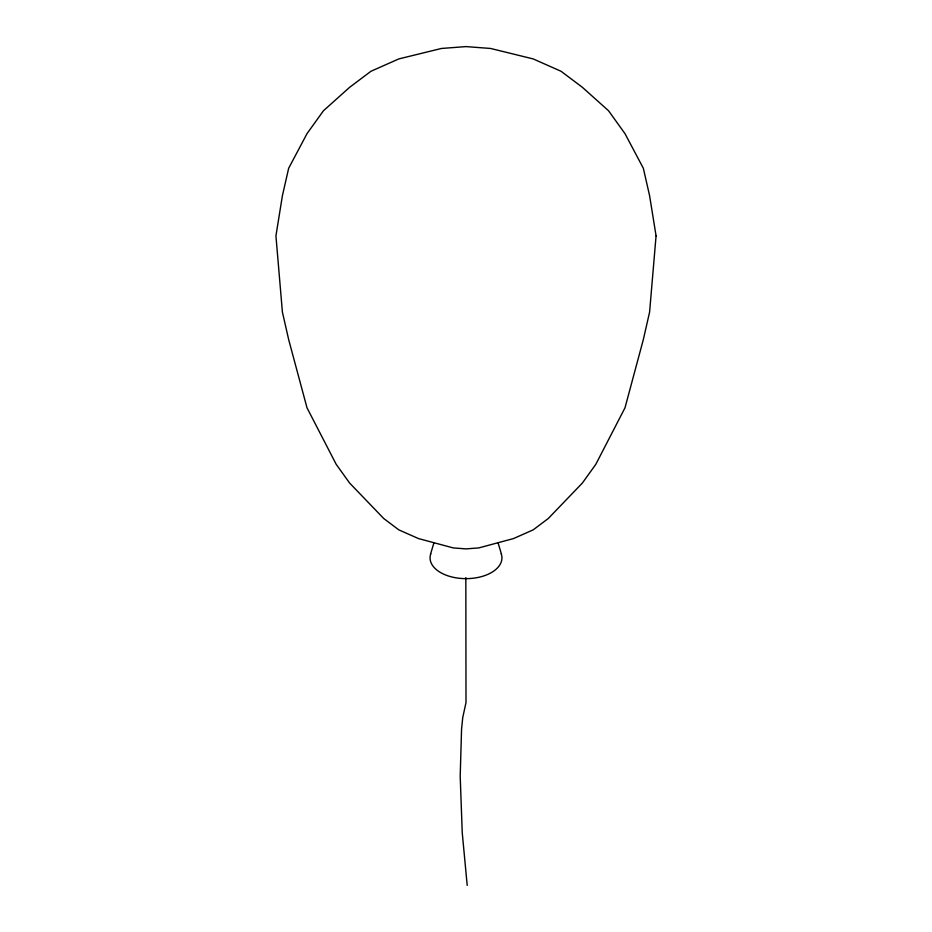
<?xml version="1.0" encoding="UTF-8"?>
<svg xmlns="http://www.w3.org/2000/svg" width="932" height="932" viewBox="0 0 932 932"><rect width="100%" height="100%" fill="white"/><g stroke="black" fill="none" stroke-linecap="round" stroke-linejoin="round"><path stroke-width="1.4" d="M465.837 577.619L466 702.565L462.738 717.593L461.561 729.15L460.198 776.193L462.237 832.684L467.2 885.4M430.526 554.202L433.788 543.298M498.212 543.298L501.474 554.202M501.241 553.841A35.929 20.749 0 0 1 466 578.644A35.929 20.749 0 0 1 430.759 553.841M656.07 235.866L649.592 312.127L643.336 339.563L624.999 407.797L595.816 464.311L582.395 483.021L548.307 518.483L533.197 529.854L513.52 538.568L478.733 547.923L466 548.89L453.267 547.923L418.48 538.568L398.803 529.854L383.693 518.483L349.605 483.021L336.184 464.311L307.001 407.797L288.664 339.563L282.408 312.127L275.93 235.866L282.408 195.697L288.664 168.261L307.001 133.672L323.451 110.757L349.605 87.328L370.971 71.263L398.803 58.926L441.407 48.464L466 46.6L490.593 48.464L533.197 58.926L561.029 71.263L582.395 87.328L608.549 110.757L624.999 133.672L643.336 168.261L649.592 195.697L656.07 235.866"/></g></svg>
